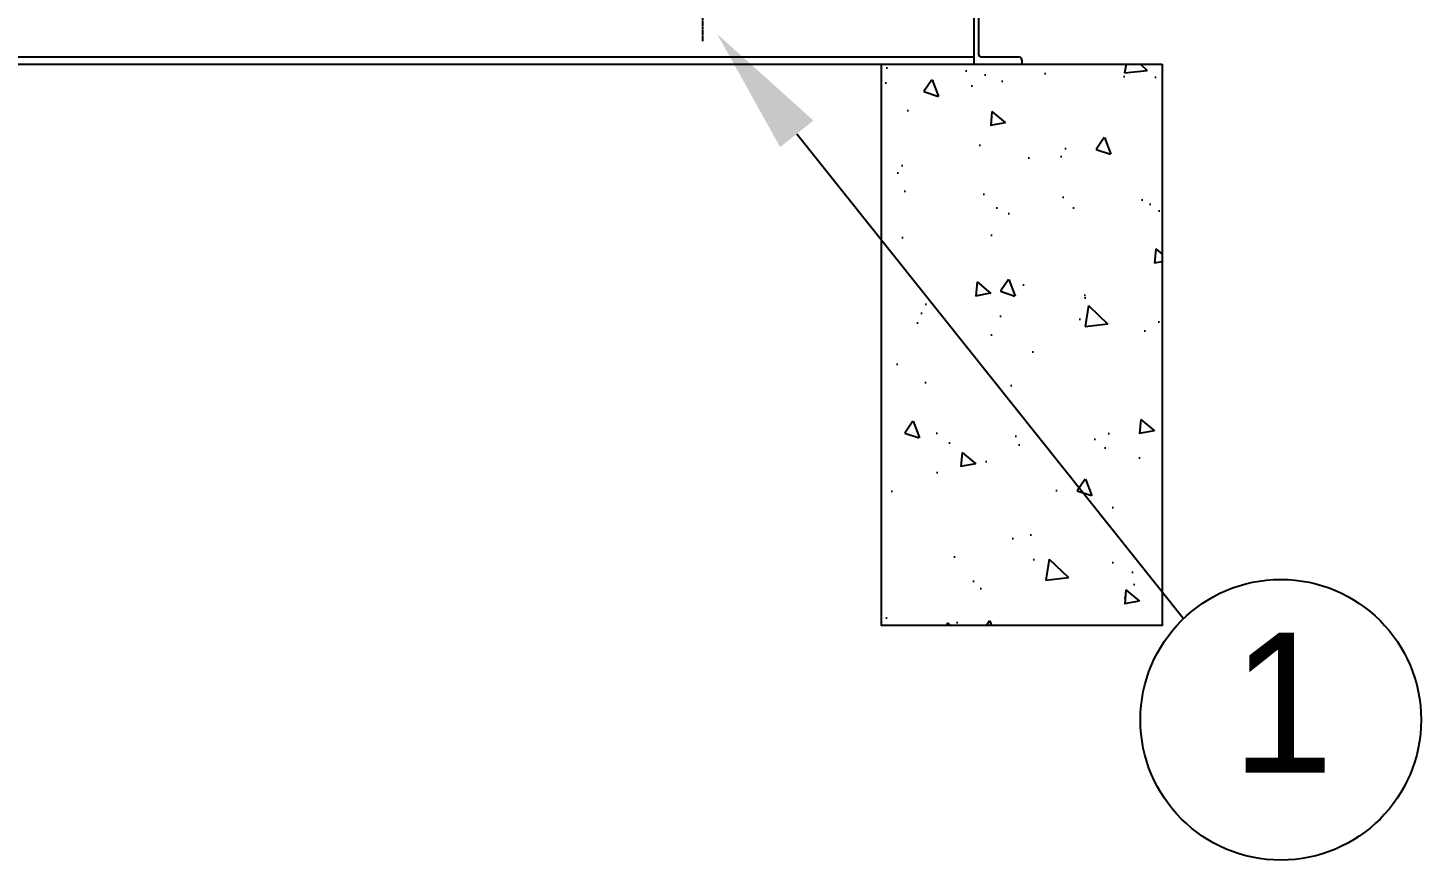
# Model space of a CAD drawing. Header units: millimetres. Extents: x 2911 to 32318, y 2586 to 23381.
# Drawn here: x 23446 to 24935, y 8324 to 9214 of the extents above; entities that cross this region are included whole.
import ezdxf
from ezdxf.enums import TextEntityAlignment as Align

# ---------------------------------------------------------------- set-up
doc = ezdxf.new("R2010")
doc.units = ezdxf.units.MM
doc.linetypes.add('CENTER', pattern=[2, 1.25, -0.25, 0.25, -0.25])
for name, color, linetype in [('center', 1, 'CENTER'), ('냉각탑_dim', 1, 'Continuous'), ('냉각탑_text', 3, 'Continuous'), ('냉각탑_찬넬방진', 1, 'Continuous')]:
    doc.layers.add(name, color=color, linetype=linetype)
doc.styles.add('돋움', font='Dotum.ttf')

# ---------------------------------------------------------------- blocks, each defined once
blk = doc.blocks.new('2')
at = {"layer": 'center'}
blk.add_line((24167, 9311.6), (24167, 9199.5), dxfattribs=at)
at = {"layer": '냉각탑_찬넬방진', "ltscale": 30}
for p, q in [((24457.2, 9311.6), (24457.2, 9175.3)), ((24462.3, 9300.9), (24462.3, 9186.1)), ((21860.8, 9183), (24457.2, 9183)), ((21860.8, 9175.3), (24457.2, 9175.3)), ((24457.2, 9175.3), (24508.5, 9175.3)), ((24465.4, 9183), (24505.4, 9183)), ((24508.5, 9179.9), (24508.5, 9175.3))]:
    blk.add_line(p, q, dxfattribs=at)
at = {"layer": '냉각탑_찬넬방진', "ltscale": 30, "elevation": 0}
blk.add_lwpolyline([(21959.5, 9179.9), (21959.5, 9175.3), (24457.2, 9175.3)], dxfattribs=at)
at = {"layer": '냉각탑_찬넬방진', "ltscale": 30}
for centre, start, end in [((24465.4, 9186.1), 180, 270), ((24505.4, 9179.9), 0, 90)]:
    blk.add_arc(centre, 3.08, start, end, dxfattribs=at)

msp = doc.modelspace()

# ---------------------------------------------------------------- hatches: boundary and pattern name
h = msp.add_hatch()
h.set_pattern_fill('AR-CONC', color=4, angle=-90)
h.set_pattern_definition([(320, (-177624.98, 343955.27), (-15.939086, -182.18467), [19.05, -209.55]), (265, (-177624.98, 343955.27), (191.056845, 35.24342), [15.24, -167.64058]), (10.451445, (-177626.3, 343940.09), (175.11775, -146.94125), [16.19001, -178.090245]), (316.1842, (-177574.18, 343955.27), (-42.04233, -271.07904), [28.575, -314.325]), (6.63556, (-177577.68, 343932.68), (247.42612, -237.40413), [24.28502, -267.1356]), (261.18415, (-177574.18, 343955.27), (247.42612, -237.40413), [22.85997, -251.45973]), (291, (-177586.88, 343929.87), (-102.2652, -151.61439), [19.05, -209.55]), (236, (-177586.88, 343929.87), (184.18797, -61.80203), [15.24, -167.64]), (341.451445, (-177595.4, 343917.24), (81.92277, -213.41642), [16.19001, -178.08994]), (307.5, (-177624.98, 343955.27), (84.555039, -3.088603), [0, -165.608, 0, -170.18, 0, -168.275]), (277.5, (-177624.98, 343955.27), (100.180575, -66.819663), [0, -97.028, 0, -161.798, 0, -64.135]), (237.5, (-177624.98, 344011.91), (-5.728744, -135.590595), [0, -63.5, 0, -198.12, 0, -262.89]), (227.5, (-177624.98, 344037.31), (25.42649, -148.12918), [0, -82.55, 0, -131.572, 0, -186.69])])
h.paths.add_polyline_path([(24358.5, 9175.4), (24358.5, 8575.4), (24658.5, 8575.2), (24658.5, 9175.2)])

# ---------------------------------------------------------------- linework, layer by layer
at = {"ltscale": 500, "elevation": 0}
msp.add_lwpolyline([(24658.5, 9175.3), (24658.5, 8575.3), (24358.5, 8575.3), (24358.5, 9175.3)], close=True, dxfattribs=at)
at = {"layer": '냉각탑_dim', "linetype": 'ByBlock', "lineweight": -2, "elevation": 0}
msp.add_lwpolyline([(24267.9, 9100.9), (24681.3, 8582.6)], dxfattribs=at)
at = {"layer": '냉각탑_dim', "linetype": 'ByBlock', "lineweight": -2}
msp.add_circle((24785.3, 8474.5), 150, dxfattribs=at)
at = {"layer": '냉각탑_dim'}
msp.add_solid([(24285.7, 9115.1), (24182.9, 9207.5), (24250.1, 9086.7)], dxfattribs=at)

# ---------------------------------------------------------------- block references
msp.add_blockref('2', (0, 0))

# ---------------------------------------------------------------- texts
at = {"layer": '냉각탑_text', "style": '돋움'}
msp.add_text('1', height=150, dxfattribs=at).set_placement((24787.4, 8492.8), align=Align.MIDDLE_CENTER)

doc.saveas('drawing.dxf')
